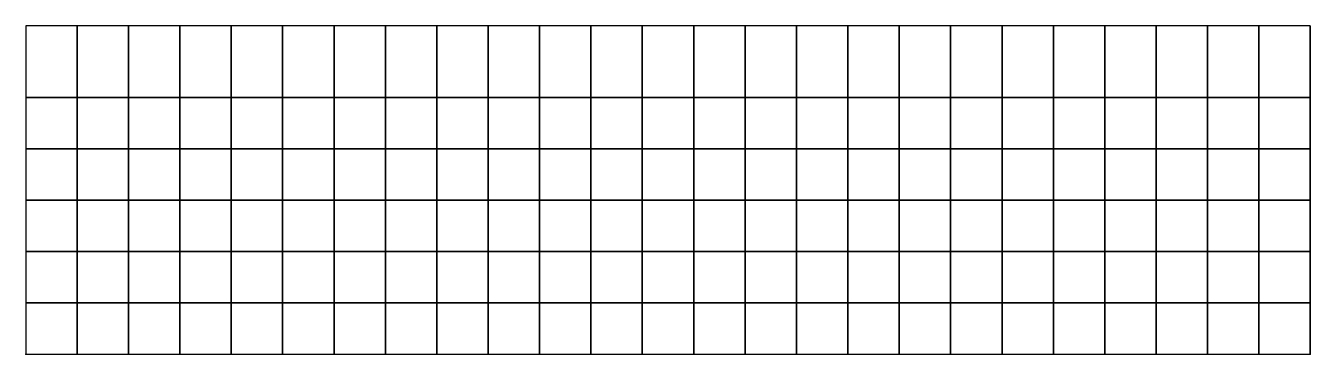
# Model space of a CAD drawing. Header units: inches. Extents: x 0 to 12.5, y 0 to 3.2.
import ezdxf

# ---------------------------------------------------------------- set-up
doc = ezdxf.new("R2010")
doc.units = ezdxf.units.IN
doc.header["$MEASUREMENT"] = 0
for name, color, linetype in [('Beams', 50, 'Continuous'), ('Column', 5, 'Continuous'), ('Slab', 3, 'Continuous')]:
    doc.layers.add(name, color=color, linetype=linetype)

msp = doc.modelspace()

# ---------------------------------------------------------------- linework, layer by layer
at = {"layer": 'Beams'}
for p, q in [((0, 3.2), (0, 0)), ((1.5, 3.2), (1.5, 0)), ((3, 3.2), (3, 0)), ((4.5, 3.2), (4.5, 0)), ((6, 3.2), (6, 0)), ((7.5, 3.2), (7.5, 0)), ((9, 3.2), (9, 0)), ((10.5, 3.2), (10.5, 0)), ((12.5, 3.2), (12.5, 0))]:
    msp.add_line(p, q, dxfattribs=at)
at = {"layer": 'Column'}
for p in [(0, 0), (6, 0), (9, 0), (12.5, 0)]:
    msp.add_point(p, dxfattribs=at)
at = {"layer": 'Slab'}
for points in [[(0, 2.5), (0.5, 2.5), (0.5, 3.2), (0, 3.2)], [(0.5, 2.5), (1, 2.5), (1, 3.2), (0.5, 3.2)], [(1, 2.5), (1.5, 2.5), (1.5, 3.2), (1, 3.2)], [(1.5, 2.5), (2, 2.5), (2, 3.2), (1.5, 3.2)], [(2, 2.5), (2.5, 2.5), (2.5, 3.2), (2, 3.2)], [(2.5, 2.5), (3, 2.5), (3, 3.2), (2.5, 3.2)], [(3, 2.5), (3.5, 2.5), (3.5, 3.2), (3, 3.2)], [(3.5, 2.5), (4, 2.5), (4, 3.2), (3.5, 3.2)], [(4, 2.5), (4.5, 2.5), (4.5, 3.2), (4, 3.2)], [(4.5, 2.5), (5, 2.5), (5, 3.2), (4.5, 3.2)], [(5, 2.5), (5.5, 2.5), (5.5, 3.2), (5, 3.2)], [(5.5, 2.5), (6, 2.5), (6, 3.2), (5.5, 3.2)], [(6, 2.5), (6.5, 2.5), (6.5, 3.2), (6, 3.2)], [(6.5, 2.5), (7, 2.5), (7, 3.2), (6.5, 3.2)], [(7, 2.5), (7.5, 2.5), (7.5, 3.2), (7, 3.2)], [(7.5, 2.5), (8, 2.5), (8, 3.2), (7.5, 3.2)], [(8, 2.5), (8.5, 2.5), (8.5, 3.2), (8, 3.2)], [(8.5, 2.5), (9, 2.5), (9, 3.2), (8.5, 3.2)], [(9, 2.5), (9.5, 2.5), (9.5, 3.2), (9, 3.2)], [(9.5, 2.5), (10, 2.5), (10, 3.2), (9.5, 3.2)], [(10, 2.5), (10.5, 2.5), (10.5, 3.2), (10, 3.2)], [(10.5, 2.5), (11, 2.5), (11, 3.2), (10.5, 3.2)], [(11, 2.5), (11.5, 2.5), (11.5, 3.2), (11, 3.2)], [(11.5, 2.5), (12, 2.5), (12, 3.2), (11.5, 3.2)], [(12, 2.5), (12.5, 2.5), (12.5, 3.2), (12, 3.2)], [(0, 2), (0.5, 2), (0.5, 2.5), (0, 2.5)], [(0.5, 2), (1, 2), (1, 2.5), (0.5, 2.5)], [(1, 2), (1.5, 2), (1.5, 2.5), (1, 2.5)], [(1.5, 2), (2, 2), (2, 2.5), (1.5, 2.5)], [(2, 2), (2.5, 2), (2.5, 2.5), (2, 2.5)], [(2.5, 2), (3, 2), (3, 2.5), (2.5, 2.5)], [(3, 2), (3.5, 2), (3.5, 2.5), (3, 2.5)], [(3.5, 2), (4, 2), (4, 2.5), (3.5, 2.5)], [(4, 2), (4.5, 2), (4.5, 2.5), (4, 2.5)], [(4.5, 2), (5, 2), (5, 2.5), (4.5, 2.5)], [(5, 2), (5.5, 2), (5.5, 2.5), (5, 2.5)], [(5.5, 2), (6, 2), (6, 2.5), (5.5, 2.5)], [(6, 2), (6.5, 2), (6.5, 2.5), (6, 2.5)], [(6.5, 2), (7, 2), (7, 2.5), (6.5, 2.5)], [(7, 2), (7.5, 2), (7.5, 2.5), (7, 2.5)], [(7.5, 2), (8, 2), (8, 2.5), (7.5, 2.5)], [(8, 2), (8.5, 2), (8.5, 2.5), (8, 2.5)], [(8.5, 2), (9, 2), (9, 2.5), (8.5, 2.5)], [(9, 2), (9.5, 2), (9.5, 2.5), (9, 2.5)], [(9.5, 2), (10, 2), (10, 2.5), (9.5, 2.5)], [(10, 2), (10.5, 2), (10.5, 2.5), (10, 2.5)], [(10.5, 2), (11, 2), (11, 2.5), (10.5, 2.5)], [(11, 2), (11.5, 2), (11.5, 2.5), (11, 2.5)], [(11.5, 2), (12, 2), (12, 2.5), (11.5, 2.5)], [(12, 2), (12.5, 2), (12.5, 2.5), (12, 2.5)], [(0, 1.5), (0.5, 1.5), (0.5, 2), (0, 2)], [(0.5, 1.5), (1, 1.5), (1, 2), (0.5, 2)], [(1, 1.5), (1.5, 1.5), (1.5, 2), (1, 2)], [(1.5, 1.5), (2, 1.5), (2, 2), (1.5, 2)], [(2, 1.5), (2.5, 1.5), (2.5, 2), (2, 2)], [(2.5, 1.5), (3, 1.5), (3, 2), (2.5, 2)], [(3, 1.5), (3.5, 1.5), (3.5, 2), (3, 2)], [(3.5, 1.5), (4, 1.5), (4, 2), (3.5, 2)], [(4, 1.5), (4.5, 1.5), (4.5, 2), (4, 2)], [(4.5, 1.5), (5, 1.5), (5, 2), (4.5, 2)], [(5, 1.5), (5.5, 1.5), (5.5, 2), (5, 2)], [(5.5, 1.5), (6, 1.5), (6, 2), (5.5, 2)], [(6, 1.5), (6.5, 1.5), (6.5, 2), (6, 2)], [(6.5, 1.5), (7, 1.5), (7, 2), (6.5, 2)], [(7, 1.5), (7.5, 1.5), (7.5, 2), (7, 2)], [(7.5, 1.5), (8, 1.5), (8, 2), (7.5, 2)], [(8, 1.5), (8.5, 1.5), (8.5, 2), (8, 2)], [(8.5, 1.5), (9, 1.5), (9, 2), (8.5, 2)], [(9, 1.5), (9.5, 1.5), (9.5, 2), (9, 2)], [(9.5, 1.5), (10, 1.5), (10, 2), (9.5, 2)], [(10, 1.5), (10.5, 1.5), (10.5, 2), (10, 2)], [(10.5, 1.5), (11, 1.5), (11, 2), (10.5, 2)], [(11, 1.5), (11.5, 1.5), (11.5, 2), (11, 2)], [(11.5, 1.5), (12, 1.5), (12, 2), (11.5, 2)], [(12, 1.5), (12.5, 1.5), (12.5, 2), (12, 2)], [(0, 1), (0.5, 1), (0.5, 1.5), (0, 1.5)], [(0.5, 1), (1, 1), (1, 1.5), (0.5, 1.5)], [(1, 1), (1.5, 1), (1.5, 1.5), (1, 1.5)], [(1.5, 1), (2, 1), (2, 1.5), (1.5, 1.5)], [(2, 1), (2.5, 1), (2.5, 1.5), (2, 1.5)], [(2.5, 1), (3, 1), (3, 1.5), (2.5, 1.5)], [(3, 1), (3.5, 1), (3.5, 1.5), (3, 1.5)], [(3.5, 1), (4, 1), (4, 1.5), (3.5, 1.5)], [(4, 1), (4.5, 1), (4.5, 1.5), (4, 1.5)], [(4.5, 1), (5, 1), (5, 1.5), (4.5, 1.5)], [(5, 1), (5.5, 1), (5.5, 1.5), (5, 1.5)], [(5.5, 1), (6, 1), (6, 1.5), (5.5, 1.5)], [(6, 1), (6.5, 1), (6.5, 1.5), (6, 1.5)], [(6.5, 1), (7, 1), (7, 1.5), (6.5, 1.5)], [(7, 1), (7.5, 1), (7.5, 1.5), (7, 1.5)], [(7.5, 1), (8, 1), (8, 1.5), (7.5, 1.5)], [(8, 1), (8.5, 1), (8.5, 1.5), (8, 1.5)], [(8.5, 1), (9, 1), (9, 1.5), (8.5, 1.5)], [(9, 1), (9.5, 1), (9.5, 1.5), (9, 1.5)], [(9.5, 1), (10, 1), (10, 1.5), (9.5, 1.5)], [(10, 1), (10.5, 1), (10.5, 1.5), (10, 1.5)], [(10.5, 1), (11, 1), (11, 1.5), (10.5, 1.5)], [(11, 1), (11.5, 1), (11.5, 1.5), (11, 1.5)], [(11.5, 1), (12, 1), (12, 1.5), (11.5, 1.5)], [(12, 1), (12.5, 1), (12.5, 1.5), (12, 1.5)], [(0, 0.5), (0.5, 0.5), (0.5, 1), (0, 1)], [(0.5, 0.5), (1, 0.5), (1, 1), (0.5, 1)], [(1, 0.5), (1.5, 0.5), (1.5, 1), (1, 1)], [(1.5, 0.5), (2, 0.5), (2, 1), (1.5, 1)], [(2, 0.5), (2.5, 0.5), (2.5, 1), (2, 1)], [(2.5, 0.5), (3, 0.5), (3, 1), (2.5, 1)], [(3, 0.5), (3.5, 0.5), (3.5, 1), (3, 1)], [(3.5, 0.5), (4, 0.5), (4, 1), (3.5, 1)], [(4, 0.5), (4.5, 0.5), (4.5, 1), (4, 1)], [(4.5, 0.5), (5, 0.5), (5, 1), (4.5, 1)], [(5, 0.5), (5.5, 0.5), (5.5, 1), (5, 1)], [(5.5, 0.5), (6, 0.5), (6, 1), (5.5, 1)], [(6, 0.5), (6.5, 0.5), (6.5, 1), (6, 1)], [(6.5, 0.5), (7, 0.5), (7, 1), (6.5, 1)], [(7, 0.5), (7.5, 0.5), (7.5, 1), (7, 1)], [(7.5, 0.5), (8, 0.5), (8, 1), (7.5, 1)], [(8, 0.5), (8.5, 0.5), (8.5, 1), (8, 1)], [(8.5, 0.5), (9, 0.5), (9, 1), (8.5, 1)], [(9, 0.5), (9.5, 0.5), (9.5, 1), (9, 1)], [(9.5, 0.5), (10, 0.5), (10, 1), (9.5, 1)], [(10, 0.5), (10.5, 0.5), (10.5, 1), (10, 1)], [(10.5, 0.5), (11, 0.5), (11, 1), (10.5, 1)], [(11, 0.5), (11.5, 0.5), (11.5, 1), (11, 1)], [(11.5, 0.5), (12, 0.5), (12, 1), (11.5, 1)], [(12, 0.5), (12.5, 0.5), (12.5, 1), (12, 1)], [(0, 0), (0.5, 0), (0.5, 0.5), (0, 0.5)], [(0.5, 0), (1, 0), (1, 0.5), (0.5, 0.5)], [(1, 0), (1.5, 0), (1.5, 0.5), (1, 0.5)], [(1.5, 0), (2, 0), (2, 0.5), (1.5, 0.5)], [(2, 0), (2.5, 0), (2.5, 0.5), (2, 0.5)], [(2.5, 0), (3, 0), (3, 0.5), (2.5, 0.5)], [(3, 0), (3.5, 0), (3.5, 0.5), (3, 0.5)], [(3.5, 0), (4, 0), (4, 0.5), (3.5, 0.5)], [(4, 0), (4.5, 0), (4.5, 0.5), (4, 0.5)], [(4.5, 0), (5, 0), (5, 0.5), (4.5, 0.5)], [(5, 0), (5.5, 0), (5.5, 0.5), (5, 0.5)], [(5.5, 0), (6, 0), (6, 0.5), (5.5, 0.5)], [(6, 0), (6.5, 0), (6.5, 0.5), (6, 0.5)], [(6.5, 0), (7, 0), (7, 0.5), (6.5, 0.5)], [(7, 0), (7.5, 0), (7.5, 0.5), (7, 0.5)], [(7.5, 0), (8, 0), (8, 0.5), (7.5, 0.5)], [(8, 0), (8.5, 0), (8.5, 0.5), (8, 0.5)], [(8.5, 0), (9, 0), (9, 0.5), (8.5, 0.5)], [(9, 0), (9.5, 0), (9.5, 0.5), (9, 0.5)], [(9.5, 0), (10, 0), (10, 0.5), (9.5, 0.5)], [(10, 0), (10.5, 0), (10.5, 0.5), (10, 0.5)], [(10.5, 0), (11, 0), (11, 0.5), (10.5, 0.5)], [(11, 0), (11.5, 0), (11.5, 0.5), (11, 0.5)], [(11.5, 0), (12, 0), (12, 0.5), (11.5, 0.5)], [(12, 0), (12.5, 0), (12.5, 0.5), (12, 0.5)]]:
    msp.add_3dface(points, dxfattribs=at)

doc.saveas('drawing.dxf')
